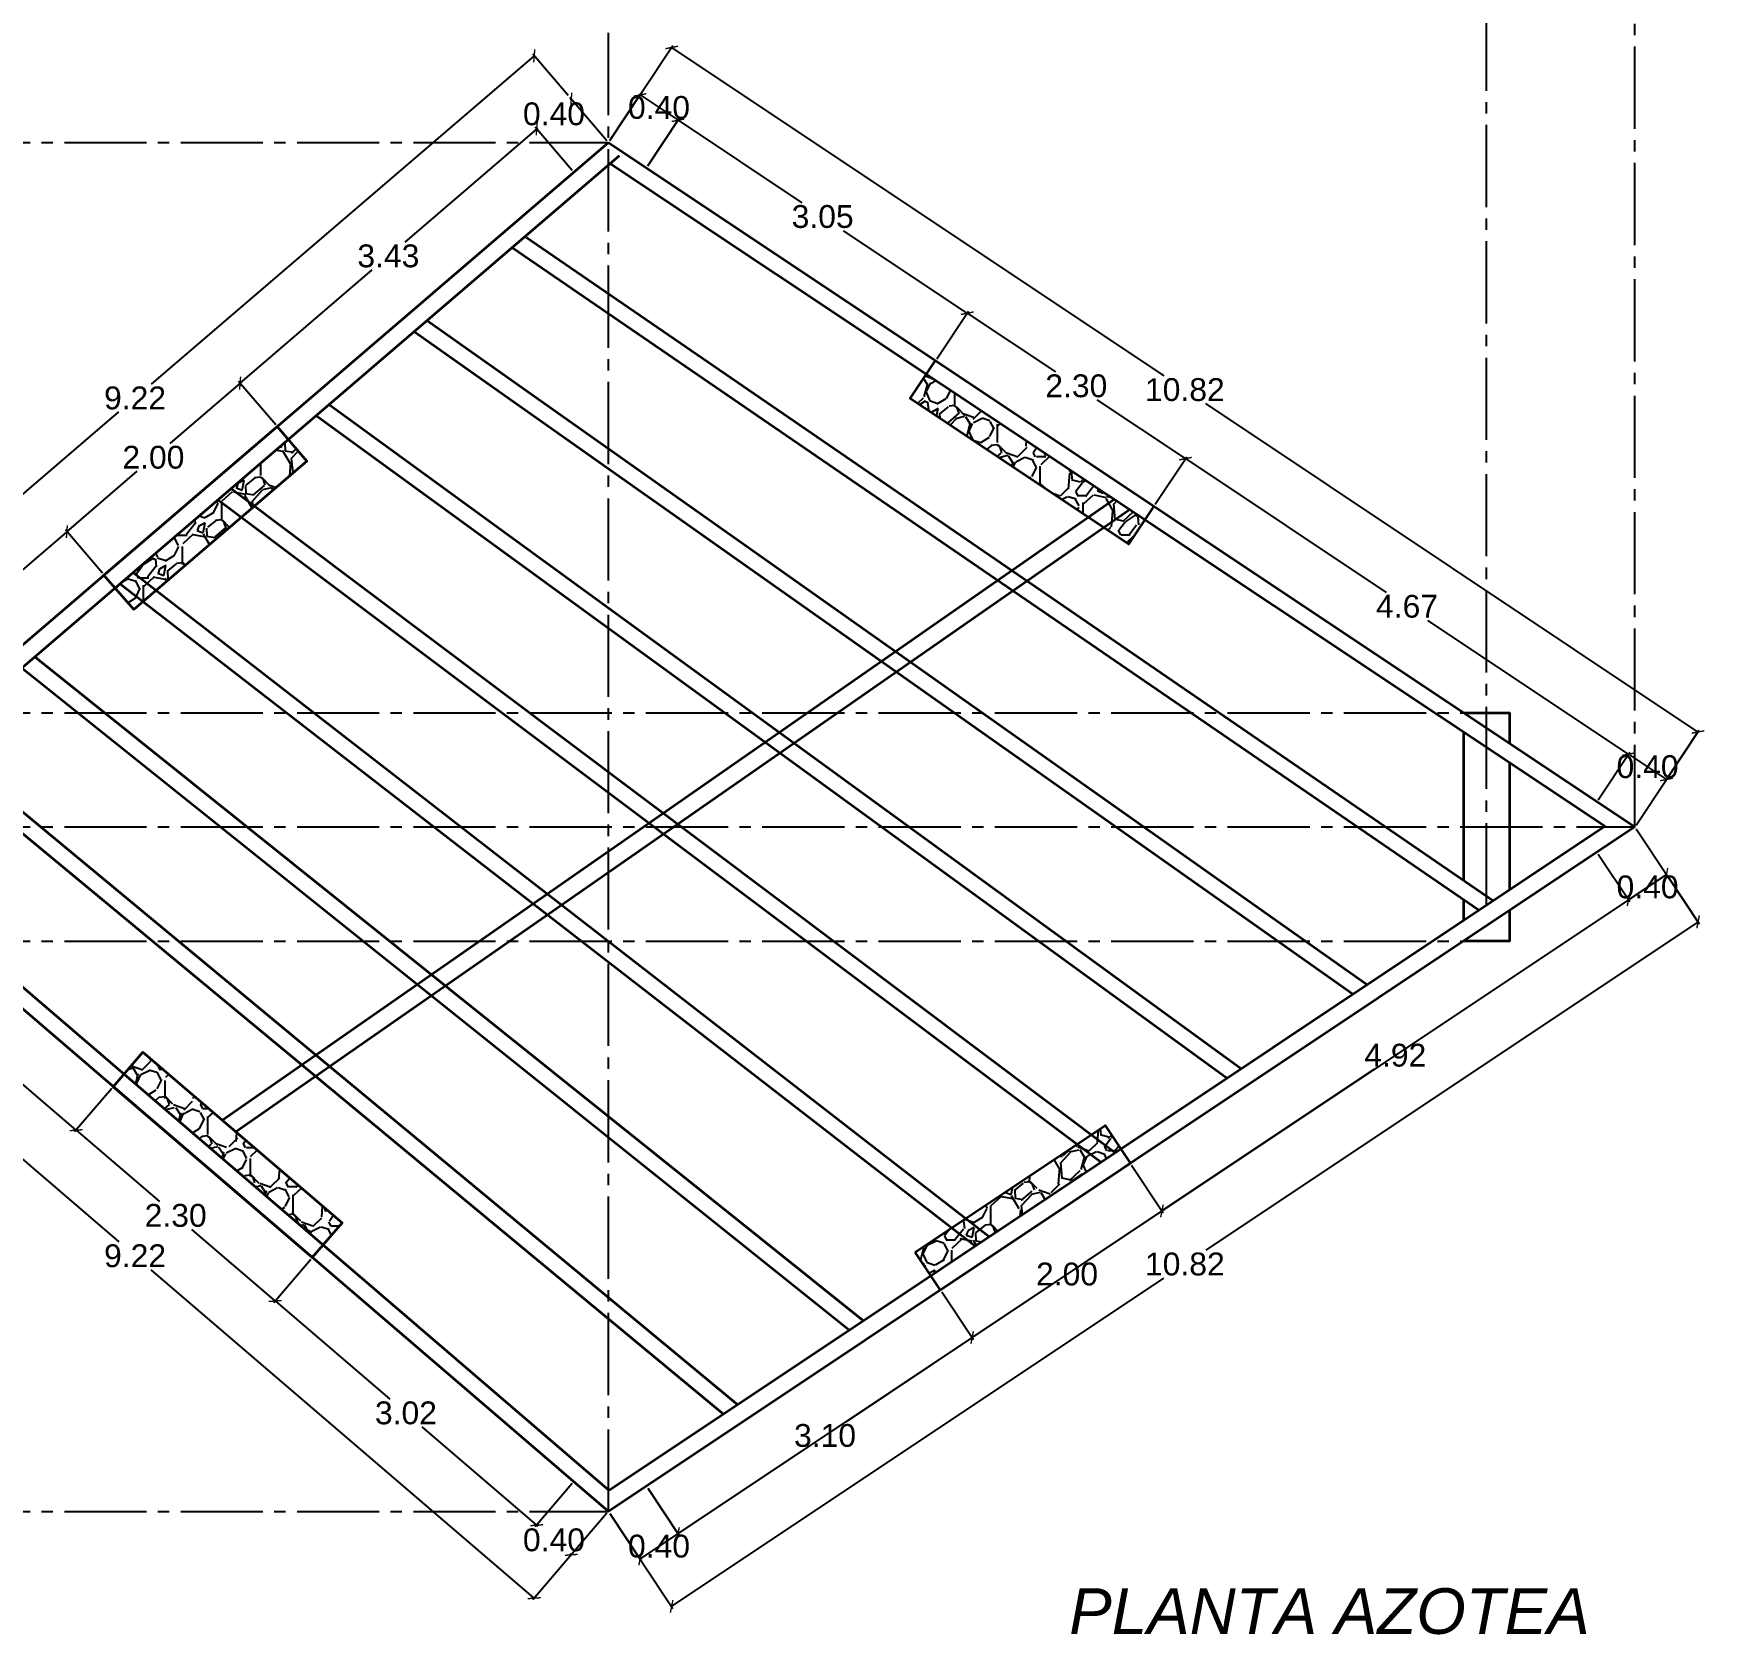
# Model space of a CAD drawing. Header units: millimetres. Extents: x 525387 to 527545, y 2235066 to 2235448.
# Drawn here: x 525755.96 to 525770.61, y 2235115.22 to 2235129.26 of the extents above; entities that cross this region are included whole.
import ezdxf

# ---------------------------------------------------------------- set-up
doc = ezdxf.new("R2010")
doc.units = ezdxf.units.MM
doc.linetypes.add('ACAD_ISO04W100', pattern=[30, 24, -3, 0, -3])
for name, color, linetype in [('COTAS', 2, 'Continuous'), ('EJES', 1, 'Continuous'), ('pie de plano', 7, 'Continuous')]:
    doc.layers.add(name, color=color, linetype=linetype)
doc.layers.add('muro', color=5, linetype='Continuous', lineweight=35)
doc.styles.add('ARIAL', font='ariali.ttf')
doc.styles.get("Standard").update_dxf_attribs({"font": 'arial.ttf'})
doc.dimstyles.new('ISO-25', dxfattribs={"dimtxt": 0.04, "dimasz": 0.02, "dimexe": 0.02, "dimexo": 0.02, "dimgap": 0.02, "dimtad": 0, "dimtih": 1, "dimtoh": 1, "dimzin": 1, "dimdsep": 46, "dimtxsty": 'Standard', "dimcen": 0.02, "dimazin": 0, "dimtfac": 1, "dimtmove": 0, "dimatfit": 3, "dimfxl": 1, "dimarcsym": 0})
pattern_1 = [(275.5327875, (407.29845, -106.241147), (0.627357439933, -6.0848749077168), [0.068344288, -6.76609672791]), (232.489741, (407.30504, -106.309173), (3.74217211171566, 4.83894904770595), [0.117280944, -11.6108097787]), (180.0304471, (407.233627, -106.402206), (7.55191396506246, -0.027193092701), [0.082696304, -8.18694455882]), (314.793689, (407.193494, -106.63409), (-7.15006420507568, 7.2360379948762), [0.106800904, -10.57328748515]), (340.35365418, (407.268741, -106.70988), (-6.2112252961209, 2.2435454799991), [0.10472674, -10.36796154907]), (44.793689, (407.367372, -106.74509), (-7.2360379948762, -7.15006420507568), [0.106800904, -10.57328748515]), (85.21424047, (407.443163, -106.669844), (-0.71333122817366, -8.30122729232891), [0.141238732, -13.98262306285]), (119.77532837, (407.454946, -106.529097), (-5.84096313304669, 10.17011610938574), [0.133343904, -13.20105132038]), (168.94956562, (407.388728, -106.413358), (-7.61508915936497, 1.46264455522276), [0.1071626, -10.60910913974]), (222.7563583, (407.28355, -106.392817), (4.1484163959916, 3.7781542326201), [0.122342656, -5.99478739]), (269.9174378, (407.193722, -106.475874), (0.00439450178039, -8.26963969519556), [0.158215584, -15.66335450244]), (186.33407483, (407.53688, -106.26661), (-4.6494234474248, -0.5641822458481), [0.054000908, -5.34611316487]), (218.9892344, (407.483207, -106.272567), (5.2092111913373, 4.184398494892), [0.102736396, -10.17092779941]), (272.52, (407.40335, -106.3372), (0.37465666362, -0.343069066526), [0.071841868, -0.64657862169]), (250.71859051, (407.33438, -106.322264), (0.9660320055696, 2.5594214510715), [0.038688264, -3.83012447378]), (339.32140949, (407.321605, -106.35878), (-1.467039057425, 0.654550535856), [0.054713124, -2.680950598]), (78.48375653, (407.37279, -106.3781), (0.279893872407, 1.8101081238946), [0.088863932, -2.87325963058]), (209.08505118, (407.39053, -106.29103), (1.060794796648, 0.406244260766), [0.064257428, -1.54217962337]), (63.909540334, (407.122625, -106.576083), (2.30672067440093, 4.77577383575602), [0.0900176, -8.91176533451]), (117.86617594, (407.162214, -106.495238), (2.7489470335214, -5.27238638634466), [0.075519788, -7.47644313564]), (340.71859051, (407.315604, -106.222415), (-2.5594214510734, 0.9660320055703), [0.07737602, -3.79143671778]), (31.13045967, (407.38864, -106.247965), (-4.55466065591842, -2.71735943692163), [0.0900176, -8.91176533451]), (26.96395478, (407.35491, -106.788786), (-2.4646586598633, -1.1871451850388), [0.08680704, -4.25354686262]), (342.2951406, (407.432283, -106.749425), (-5.8365686334529, 1.90047641053246), [0.072734424, -7.20071867614]), (114.32140949, (407.69369, -106.56174), (-1.1871451851936, 2.4646586597888), [0.07737602, -3.79143671778]), (64.87402464, (407.661823, -106.491228), (-2.96127120995616, -6.24281289332642), [0.085156548, -8.43047519604]), (116.96395478, (407.52559, -106.74532), (1.1871451850216, -2.4646586598716), [0.04340352, -4.29695038262]), (148.829932474, (407.67311, -106.58422), (-1.8416957209974, 0.997619602484), [0.02590292, -2.5643989929]), (213.483756532, (407.65094, -106.57081), (1.403863863194, 0.780900924328), [0.10472674, -1.98981091781]), (233.52900596, (407.563597, -106.628587), (3.0560340014226, 4.0896357028647), [0.0970534, -9.60827297267]), (351.21006753, (407.40651, -106.40898), (-1.092382393783, 0.311481469357), [0.073264776, -1.75835527194]), (40.67722659, (407.478917, -106.420175), (6.58148745787151, 5.68302514879875), [0.127911352, -12.66320181301]), (108.4653959, (407.575924, -106.336803), (1.2503203791624, -3.9001101201699), [0.052301648, -5.17787846362]), (137.52, (407.55936, -106.2872), (-0.71772573014, -0.03158759709), [0.03048, -0.47752]), (167.77643716, (407.545496, -106.62579), (3.9948729113644, -0.90285681148575), [0.070573392, -6.98678815464]), (95.5327875, (407.47652, -106.610846), (-0.6273574399117, 6.08487490771884), [0.136688576, -6.69775243991]), (47.52, (407.46334, -106.4748), (-0.03158759709, 0.71772573014), [0.13208, -0.37592]), (12.8248465, (407.55254, -106.377383), (6.05328730985253, 1.3450831737769), [0.080321912, -7.95186334483]), (301.5746041, (407.63086, -106.359554), (1.155557587977, -1.7469329296997), [0.073965816, -3.62433000775]), (255.16597536, (407.669588, -106.42257), (-2.7717456285411, -10.5491672738024), [0.12042902, -11.92249288459]), (222.94607874, (407.638756, -106.538986), (-4.83455452844896, -4.5274675605078), [0.127405892, -12.61316929125])]

# ---------------------------------------------------------------- blocks, each defined once
blk = doc.blocks.new('_ArchTick')
at = {"color": 0, "linetype": 'ByBlock', "lineweight": 0, "const_width": 0.15}
blk.add_lwpolyline([(-0.5, -0.5), (0.5, 0.5)], dxfattribs=at)
blk = doc.blocks.new('*D336')
at = {"layer": 'COTAS', "color": 0, "linetype": 'Continuous', "lineweight": -2, "transparency": 16777216}
for p, q in [((525760.684, 2235116.546), (525760.359, 2235116.166)), ((525760.372, 2235116.181), (525760.381, 2235116.173)), ((525760.988, 2235116.285), (525760.662, 2235115.906)), ((525760.675, 2235115.921), (525760.666, 2235115.929))]:
    blk.add_line(p, q, dxfattribs=at)
at = {"layer": 'Defpoints', "color": 0, "linetype": 'Continuous', "transparency": 16777216}
for p in [(525760.697, 2235116.561), (525761.001, 2235116.301), (525760.372, 2235116.181)]:
    blk.add_point(p, dxfattribs=at)
at = {"layer": 'COTAS', "color": 0, "linetype": 'Continuous', "lineweight": -2, "transparency": 16777216, "xscale": 0.08, "yscale": 0.08, "zscale": 0.08}
for p, rotation in [((525760.372, 2235116.181), 139.3987053369087), ((525760.675, 2235115.921), 319.3987053369087)]:
    blk.add_blockref('_ArchTick', p, dxfattribs=dict(at, rotation=rotation))
at = {"layer": 'COTAS', "color": 0, "linetype": 'Continuous', "lineweight": -3, "transparency": 16777216, "insert": (525760.523, 2235116.051), "char_height": 0.2, "attachment_point": 5}
blk.add_mtext('0.40', dxfattribs=at)
blk = doc.blocks.new('*D337')
at = {"layer": 'COTAS', "color": 0, "linetype": 'Continuous', "lineweight": -2, "transparency": 16777216}
for p, q in [((525758.391, 2235118.511), (525758.066, 2235118.131)), ((525758.079, 2235118.146), (525759.083, 2235117.286)), ((525760.372, 2235116.181), (525759.368, 2235117.042)), ((525760.684, 2235116.546), (525760.359, 2235116.166))]:
    blk.add_line(p, q, dxfattribs=at)
at = {"layer": 'Defpoints', "color": 0, "linetype": 'Continuous', "transparency": 16777216}
for p in [(525758.404, 2235118.526), (525758.079, 2235118.146), (525760.697, 2235116.561)]:
    blk.add_point(p, dxfattribs=at)
at = {"layer": 'COTAS', "color": 0, "linetype": 'Continuous', "lineweight": -2, "transparency": 16777216, "xscale": 0.08, "yscale": 0.08, "zscale": 0.08}
for p, rotation in [((525758.079, 2235118.146), 139.3987053525996), ((525760.372, 2235116.181), 319.3987053525996)]:
    blk.add_blockref('_ArchTick', p, dxfattribs=dict(at, rotation=rotation))
at = {"layer": 'COTAS', "color": 0, "linetype": 'Continuous', "lineweight": -3, "transparency": 16777216, "insert": (525759.225, 2235117.164), "char_height": 0.2, "attachment_point": 5}
blk.add_mtext('3.02', dxfattribs=at)
blk = doc.blocks.new('*D338')
at = {"layer": 'COTAS', "color": 0, "linetype": 'Continuous', "lineweight": -2, "transparency": 16777216}
for p, q in [((525756.645, 2235120.008), (525756.32, 2235119.628)), ((525756.333, 2235119.643), (525757.063, 2235119.017)), ((525758.079, 2235118.146), (525757.348, 2235118.773)), ((525758.391, 2235118.511), (525758.066, 2235118.131))]:
    blk.add_line(p, q, dxfattribs=at)
at = {"layer": 'Defpoints', "color": 0, "linetype": 'Continuous', "transparency": 16777216}
for p in [(525756.658, 2235120.023), (525756.333, 2235119.643), (525758.404, 2235118.526)]:
    blk.add_point(p, dxfattribs=at)
at = {"layer": 'COTAS', "color": 0, "linetype": 'Continuous', "lineweight": -2, "transparency": 16777216, "xscale": 0.08, "yscale": 0.08, "zscale": 0.08}
for p, rotation in [((525756.333, 2235119.643), 139.3987053443007), ((525758.079, 2235118.146), 319.3987053443007)]:
    blk.add_blockref('_ArchTick', p, dxfattribs=dict(at, rotation=rotation))
at = {"layer": 'COTAS', "color": 0, "linetype": 'Continuous', "lineweight": -3, "transparency": 16777216, "insert": (525757.206, 2235118.895), "char_height": 0.2, "attachment_point": 5}
blk.add_mtext('2.30', dxfattribs=at)
blk = doc.blocks.new('*D339')
at = {"layer": 'COTAS', "color": 0, "linetype": 'Continuous', "lineweight": -2, "transparency": 16777216}
for p, q in [((525754.295, 2235122.022), (525753.97, 2235121.642)), ((525753.983, 2235121.658), (525755.015, 2235120.773)), ((525756.333, 2235119.643), (525755.3, 2235120.528)), ((525756.645, 2235120.008), (525756.32, 2235119.628))]:
    blk.add_line(p, q, dxfattribs=at)
at = {"layer": 'Defpoints', "color": 0, "linetype": 'Continuous', "transparency": 16777216}
for p in [(525754.308, 2235122.037), (525753.983, 2235121.658), (525756.658, 2235120.023)]:
    blk.add_point(p, dxfattribs=at)
at = {"layer": 'COTAS', "color": 0, "linetype": 'Continuous', "lineweight": -2, "transparency": 16777216, "xscale": 0.08, "yscale": 0.08, "zscale": 0.08}
for p, rotation in [((525753.983, 2235121.658), 139.3987053503208), ((525756.333, 2235119.643), 319.3987053503208)]:
    blk.add_blockref('_ArchTick', p, dxfattribs=dict(at, rotation=rotation))
at = {"layer": 'COTAS', "color": 0, "linetype": 'Continuous', "lineweight": -3, "transparency": 16777216, "insert": (525755.158, 2235120.65), "char_height": 0.2, "attachment_point": 5}
blk.add_mtext('3.10', dxfattribs=at)
blk = doc.blocks.new('*D326')
at = {"layer": 'COTAS', "color": 0, "linetype": 'Continuous', "lineweight": -2, "transparency": 16777216}
for p, q in [((525753.662, 2235121.906), (525753.337, 2235121.526)), ((525753.35, 2235121.541), (525756.707, 2235118.664)), ((525760.35, 2235115.541), (525756.992, 2235118.419)), ((525760.662, 2235115.906), (525760.337, 2235115.526))]:
    blk.add_line(p, q, dxfattribs=at)
at = {"layer": 'Defpoints', "color": 0, "linetype": 'Continuous', "transparency": 16777216}
for p in [(525753.675, 2235121.921), (525760.675, 2235115.921), (525760.35, 2235115.541)]:
    blk.add_point(p, dxfattribs=at)
at = {"layer": 'COTAS', "color": 0, "linetype": 'Continuous', "lineweight": -2, "transparency": 16777216, "xscale": 0.08, "yscale": 0.08, "zscale": 0.08}
for p, rotation in [((525753.35, 2235121.541), 139.3987053549955), ((525760.35, 2235115.541), 319.3987053549955)]:
    blk.add_blockref('_ArchTick', p, dxfattribs=dict(at, rotation=rotation))
at = {"layer": 'COTAS', "color": 0, "linetype": 'Continuous', "lineweight": -3, "transparency": 16777216, "insert": (525756.85, 2235118.541), "char_height": 0.2, "attachment_point": 5}
blk.add_mtext('9.22', dxfattribs=at)
blk = doc.blocks.new('*D341')
at = {"layer": 'COTAS', "color": 0, "linetype": 'Continuous', "lineweight": -2, "transparency": 16777216}
for p, q in [((525763.924, 2235118.225), (525764.201, 2235117.809)), ((525764.19, 2235117.826), (525763.084, 2235117.088)), ((525761.611, 2235116.107), (525762.717, 2235116.844)), ((525761.345, 2235116.506), (525761.622, 2235116.09))]:
    blk.add_line(p, q, dxfattribs=at)
at = {"layer": 'Defpoints', "color": 0, "linetype": 'Continuous', "transparency": 16777216}
for p in [(525763.913, 2235118.242), (525764.19, 2235117.826), (525761.333, 2235116.523)]:
    blk.add_point(p, dxfattribs=at)
at = {"layer": 'COTAS', "color": 0, "linetype": 'Continuous', "lineweight": -2, "transparency": 16777216, "xscale": 0.08, "yscale": 0.08, "zscale": 0.08}
for p, rotation in [((525764.19, 2235117.826), 33.69006752597979), ((525761.611, 2235116.107), 213.6900675259798)]:
    blk.add_blockref('_ArchTick', p, dxfattribs=dict(at, rotation=rotation))
at = {"layer": 'COTAS', "color": 0, "linetype": 'Continuous', "lineweight": -3, "transparency": 16777216, "insert": (525762.9, 2235116.966), "char_height": 0.2, "attachment_point": 5}
blk.add_mtext('3.10', dxfattribs=at)
blk = doc.blocks.new('*D342')
at = {"layer": 'COTAS', "color": 0, "linetype": 'Continuous', "lineweight": -2, "transparency": 16777216}
for p, q in [((525765.588, 2235119.335), (525765.865, 2235118.919)), ((525765.854, 2235118.935), (525765.205, 2235118.503)), ((525763.924, 2235118.225), (525764.201, 2235117.809)), ((525764.19, 2235117.826), (525764.839, 2235118.259))]:
    blk.add_line(p, q, dxfattribs=at)
at = {"layer": 'Defpoints', "color": 0, "linetype": 'Continuous', "transparency": 16777216}
for p in [(525765.577, 2235119.352), (525765.854, 2235118.935), (525763.913, 2235118.242)]:
    blk.add_point(p, dxfattribs=at)
at = {"layer": 'COTAS', "color": 0, "linetype": 'Continuous', "lineweight": -2, "transparency": 16777216, "xscale": 0.08, "yscale": 0.08, "zscale": 0.08}
for p, rotation in [((525765.854, 2235118.935), 33.69006752782974), ((525764.19, 2235117.826), 213.6900675278297)]:
    blk.add_blockref('_ArchTick', p, dxfattribs=dict(at, rotation=rotation))
at = {"layer": 'COTAS', "color": 0, "linetype": 'Continuous', "lineweight": -3, "transparency": 16777216, "insert": (525765.022, 2235118.381), "char_height": 0.2, "attachment_point": 5}
blk.add_mtext('2.00', dxfattribs=at)
blk = doc.blocks.new('*D343')
at = {"layer": 'COTAS', "color": 0, "linetype": 'Continuous', "lineweight": -2, "transparency": 16777216}
for p, q in [((525769.679, 2235122.062), (525769.956, 2235121.646)), ((525769.945, 2235121.663), (525768.083, 2235120.421)), ((525765.854, 2235118.936), (525767.716, 2235120.177)), ((525765.588, 2235119.335), (525765.865, 2235118.919))]:
    blk.add_line(p, q, dxfattribs=at)
at = {"layer": 'Defpoints', "color": 0, "linetype": 'Continuous', "transparency": 16777216}
for p in [(525769.668, 2235122.079), (525769.945, 2235121.663), (525765.577, 2235119.352)]:
    blk.add_point(p, dxfattribs=at)
at = {"layer": 'COTAS', "color": 0, "linetype": 'Continuous', "lineweight": -2, "transparency": 16777216, "xscale": 0.08, "yscale": 0.08, "zscale": 0.08}
for p, rotation in [((525769.945, 2235121.663), 33.69006752823736), ((525765.854, 2235118.936), 213.6900675282373)]:
    blk.add_blockref('_ArchTick', p, dxfattribs=dict(at, rotation=rotation))
at = {"layer": 'COTAS', "color": 0, "linetype": 'Continuous', "lineweight": -3, "transparency": 16777216, "insert": (525767.9, 2235120.299), "char_height": 0.2, "attachment_point": 5}
blk.add_mtext('4.92', dxfattribs=at)
blk = doc.blocks.new('*D331')
at = {"layer": 'COTAS', "color": 0, "linetype": 'Continuous', "lineweight": -2, "transparency": 16777216}
for p, q in [((525770.289, 2235121.868), (525770.566, 2235121.452)), ((525770.555, 2235121.469), (525766.239, 2235118.591)), ((525761.555, 2235115.469), (525765.872, 2235118.346)), ((525761.289, 2235115.868), (525761.566, 2235115.452))]:
    blk.add_line(p, q, dxfattribs=at)
at = {"layer": 'Defpoints', "color": 0, "linetype": 'Continuous', "transparency": 16777216}
for p in [(525770.278, 2235121.885), (525770.555, 2235121.469), (525761.278, 2235115.885)]:
    blk.add_point(p, dxfattribs=at)
at = {"layer": 'COTAS', "color": 0, "linetype": 'Continuous', "lineweight": -2, "transparency": 16777216, "xscale": 0.08, "yscale": 0.08, "zscale": 0.08}
for p, rotation in [((525770.555, 2235121.469), 33.69006752324334), ((525761.555, 2235115.469), 213.6900675232434)]:
    blk.add_blockref('_ArchTick', p, dxfattribs=dict(at, rotation=rotation))
at = {"layer": 'COTAS', "color": 0, "linetype": 'Continuous', "lineweight": -3, "transparency": 16777216, "insert": (525766.055, 2235118.469), "char_height": 0.2, "attachment_point": 5}
blk.add_mtext('10.82', dxfattribs=at)
blk = doc.blocks.new('*D344')
at = {"layer": 'COTAS', "color": 0, "linetype": 'Continuous', "lineweight": -2, "transparency": 16777216}
for p, q in [((525770.012, 2235122.284), (525770.289, 2235121.868)), ((525769.679, 2235122.062), (525769.956, 2235121.646)), ((525769.945, 2235121.663), (525770.278, 2235121.885))]:
    blk.add_line(p, q, dxfattribs=at)
at = {"layer": 'Defpoints', "color": 0, "linetype": 'Continuous', "transparency": 16777216}
for p in [(525770.001, 2235122.301), (525769.668, 2235122.079), (525770.278, 2235121.885)]:
    blk.add_point(p, dxfattribs=at)
at = {"layer": 'COTAS', "color": 0, "linetype": 'Continuous', "lineweight": -2, "transparency": 16777216, "xscale": 0.08, "yscale": 0.08, "zscale": 0.08}
for p, rotation in [((525770.278, 2235121.885), 33.69006749823047), ((525769.945, 2235121.663), 213.6900674982304)]:
    blk.add_blockref('_ArchTick', p, dxfattribs=dict(at, rotation=rotation))
at = {"layer": 'COTAS', "color": 0, "linetype": 'Continuous', "lineweight": -3, "transparency": 16777216, "insert": (525770.112, 2235121.774), "char_height": 0.2, "attachment_point": 5}
blk.add_mtext('0.40', dxfattribs=at)
blk = doc.blocks.new('*D345')
at = {"layer": 'COTAS', "color": 0, "linetype": 'Continuous', "lineweight": -2, "transparency": 16777216}
for p, q in [((525761.345, 2235116.506), (525761.622, 2235116.09)), ((525761.012, 2235116.284), (525761.289, 2235115.868)), ((525761.611, 2235116.107), (525761.278, 2235115.885))]:
    blk.add_line(p, q, dxfattribs=at)
at = {"layer": 'Defpoints', "color": 0, "linetype": 'Continuous', "transparency": 16777216}
for p in [(525761.333, 2235116.523), (525761.001, 2235116.301), (525761.278, 2235115.885)]:
    blk.add_point(p, dxfattribs=at)
at = {"layer": 'COTAS', "color": 0, "linetype": 'Continuous', "lineweight": -2, "transparency": 16777216, "xscale": 0.08, "yscale": 0.08, "zscale": 0.08}
for p, rotation in [((525761.611, 2235116.107), 33.69006751672998), ((525761.278, 2235115.885), 213.69006751673)]:
    blk.add_blockref('_ArchTick', p, dxfattribs=dict(at, rotation=rotation))
at = {"layer": 'COTAS', "color": 0, "linetype": 'Continuous', "lineweight": -3, "transparency": 16777216, "insert": (525761.444, 2235115.996), "char_height": 0.2, "attachment_point": 5}
blk.add_mtext('0.40', dxfattribs=at)
blk = doc.blocks.new('*D332')
at = {"layer": 'COTAS', "color": 0, "linetype": 'Continuous', "lineweight": -2, "transparency": 16777216}
for p, q in [((525769.679, 2235122.539), (525769.956, 2235122.955)), ((525769.945, 2235122.939), (525770.278, 2235122.717)), ((525770.012, 2235122.317), (525770.289, 2235122.733))]:
    blk.add_line(p, q, dxfattribs=at)
at = {"layer": 'Defpoints', "color": 0, "linetype": 'Continuous', "transparency": 16777216}
for p in [(525770.278, 2235122.717), (525769.668, 2235122.523), (525770.001, 2235122.301)]:
    blk.add_point(p, dxfattribs=at)
at = {"layer": 'COTAS', "color": 0, "linetype": 'Continuous', "lineweight": -2, "transparency": 16777216, "xscale": 0.08, "yscale": 0.08, "zscale": 0.08}
for p, rotation in [((525769.945, 2235122.939), 146.3099324925198), ((525770.278, 2235122.717), 326.3099324925197)]:
    blk.add_blockref('_ArchTick', p, dxfattribs=dict(at, rotation=rotation))
at = {"layer": 'COTAS', "color": 0, "linetype": 'Continuous', "lineweight": -3, "transparency": 16777216, "insert": (525770.112, 2235122.828), "char_height": 0.2, "attachment_point": 5}
blk.add_mtext('0.40', dxfattribs=at)
blk = doc.blocks.new('*D346')
at = {"layer": 'COTAS', "color": 0, "linetype": 'Continuous', "lineweight": -2, "transparency": 16777216}
for p, q in [((525765.794, 2235125.129), (525766.071, 2235125.545)), ((525766.06, 2235125.529), (525767.82, 2235124.356)), ((525769.945, 2235122.939), (525768.186, 2235124.111)), ((525769.679, 2235122.539), (525769.956, 2235122.955))]:
    blk.add_line(p, q, dxfattribs=at)
at = {"layer": 'Defpoints', "color": 0, "linetype": 'Continuous', "transparency": 16777216}
for p in [(525766.06, 2235125.529), (525765.783, 2235125.113), (525769.668, 2235122.523)]:
    blk.add_point(p, dxfattribs=at)
at = {"layer": 'COTAS', "color": 0, "linetype": 'Continuous', "lineweight": -2, "transparency": 16777216, "xscale": 0.08, "yscale": 0.08, "zscale": 0.08}
for p, rotation in [((525766.06, 2235125.529), 146.3099324779824), ((525769.945, 2235122.939), 326.3099324779824)]:
    blk.add_blockref('_ArchTick', p, dxfattribs=dict(at, rotation=rotation))
at = {"layer": 'COTAS', "color": 0, "linetype": 'Continuous', "lineweight": -3, "transparency": 16777216, "insert": (525768.003, 2235124.234), "char_height": 0.2, "attachment_point": 5}
blk.add_mtext('4.67', dxfattribs=at)
blk = doc.blocks.new('*D347')
at = {"layer": 'COTAS', "color": 0, "linetype": 'Continuous', "lineweight": -2, "transparency": 16777216}
for p, q in [((525763.88, 2235126.405), (525764.158, 2235126.821)), ((525764.147, 2235126.804), (525764.92, 2235126.289)), ((525766.06, 2235125.529), (525765.287, 2235126.044)), ((525765.794, 2235125.129), (525766.071, 2235125.545))]:
    blk.add_line(p, q, dxfattribs=at)
at = {"layer": 'Defpoints', "color": 0, "linetype": 'Continuous', "transparency": 16777216}
for p in [(525764.147, 2235126.804), (525763.869, 2235126.388), (525765.783, 2235125.113)]:
    blk.add_point(p, dxfattribs=at)
at = {"layer": 'COTAS', "color": 0, "linetype": 'Continuous', "lineweight": -2, "transparency": 16777216, "xscale": 0.08, "yscale": 0.08, "zscale": 0.08}
for p, rotation in [((525764.147, 2235126.804), 146.3099324901068), ((525766.06, 2235125.529), 326.3099324901067)]:
    blk.add_blockref('_ArchTick', p, dxfattribs=dict(at, rotation=rotation))
at = {"layer": 'COTAS', "color": 0, "linetype": 'Continuous', "lineweight": -3, "transparency": 16777216, "insert": (525765.103, 2235126.166), "char_height": 0.2, "attachment_point": 5}
blk.add_mtext('2.30', dxfattribs=at)
blk = doc.blocks.new('*D348')
at = {"layer": 'COTAS', "color": 0, "linetype": 'Continuous', "lineweight": -2, "transparency": 16777216}
for p, q in [((525761.345, 2235128.095), (525761.622, 2235128.511)), ((525761.611, 2235128.495), (525762.695, 2235127.772)), ((525764.147, 2235126.804), (525763.062, 2235127.527)), ((525763.88, 2235126.405), (525764.158, 2235126.821))]:
    blk.add_line(p, q, dxfattribs=at)
at = {"layer": 'Defpoints', "color": 0, "linetype": 'Continuous', "transparency": 16777216}
for p in [(525761.611, 2235128.495), (525761.333, 2235128.079), (525763.869, 2235126.388)]:
    blk.add_point(p, dxfattribs=at)
at = {"layer": 'COTAS', "color": 0, "linetype": 'Continuous', "lineweight": -2, "transparency": 16777216, "xscale": 0.08, "yscale": 0.08, "zscale": 0.08}
for p, rotation in [((525761.611, 2235128.495), 146.3099324728061), ((525764.147, 2235126.804), 326.3099324728062)]:
    blk.add_blockref('_ArchTick', p, dxfattribs=dict(at, rotation=rotation))
at = {"layer": 'COTAS', "color": 0, "linetype": 'Continuous', "lineweight": -3, "transparency": 16777216, "insert": (525762.879, 2235127.65), "char_height": 0.2, "attachment_point": 5}
blk.add_mtext('3.05', dxfattribs=at)
blk = doc.blocks.new('*D330')
at = {"layer": 'COTAS', "color": 0, "linetype": 'Continuous', "lineweight": -2, "transparency": 16777216}
for p, q in [((525761.012, 2235128.317), (525761.289, 2235128.733)), ((525761.278, 2235128.717), (525761.611, 2235128.495)), ((525761.345, 2235128.095), (525761.622, 2235128.511))]:
    blk.add_line(p, q, dxfattribs=at)
at = {"layer": 'Defpoints', "color": 0, "linetype": 'Continuous', "transparency": 16777216}
for p in [(525761.611, 2235128.495), (525761.001, 2235128.301), (525761.333, 2235128.079)]:
    blk.add_point(p, dxfattribs=at)
at = {"layer": 'COTAS', "color": 0, "linetype": 'Continuous', "lineweight": -2, "transparency": 16777216, "xscale": 0.08, "yscale": 0.08, "zscale": 0.08}
for p, rotation in [((525761.278, 2235128.717), 146.30993248327), ((525761.611, 2235128.495), 326.30993248327)]:
    blk.add_blockref('_ArchTick', p, dxfattribs=dict(at, rotation=rotation))
at = {"layer": 'COTAS', "color": 0, "linetype": 'Continuous', "lineweight": -3, "transparency": 16777216, "insert": (525761.444, 2235128.606), "char_height": 0.2, "attachment_point": 5}
blk.add_mtext('0.40', dxfattribs=at)
blk = doc.blocks.new('*D333')
at = {"layer": 'COTAS', "color": 0, "linetype": 'Continuous', "lineweight": -2, "transparency": 16777216}
for p, q in [((525761.289, 2235128.733), (525761.566, 2235129.149)), ((525761.555, 2235129.133), (525765.872, 2235126.255)), ((525770.555, 2235123.133), (525766.239, 2235126.011)), ((525770.289, 2235122.733), (525770.566, 2235123.149))]:
    blk.add_line(p, q, dxfattribs=at)
at = {"layer": 'Defpoints', "color": 0, "linetype": 'Continuous', "transparency": 16777216}
for p in [(525761.278, 2235128.717), (525770.555, 2235123.133), (525770.278, 2235122.717)]:
    blk.add_point(p, dxfattribs=at)
at = {"layer": 'COTAS', "color": 0, "linetype": 'Continuous', "lineweight": -2, "transparency": 16777216, "xscale": 0.08, "yscale": 0.08, "zscale": 0.08}
for p, rotation in [((525761.555, 2235129.133), 146.3099325102782), ((525770.555, 2235123.133), 326.3099325102782)]:
    blk.add_blockref('_ArchTick', p, dxfattribs=dict(at, rotation=rotation))
at = {"layer": 'COTAS', "color": 0, "linetype": 'Continuous', "lineweight": -3, "transparency": 16777216, "insert": (525766.055, 2235126.133), "char_height": 0.2, "attachment_point": 5}
blk.add_mtext('10.82', dxfattribs=at)
blk = doc.blocks.new('*D349')
at = {"layer": 'COTAS', "color": 0, "linetype": 'Continuous', "lineweight": -2, "transparency": 16777216}
for p, q in [((525756.252, 2235124.889), (525755.258, 2235124.037)), ((525756.564, 2235124.524), (525756.239, 2235124.904)), ((525753.979, 2235122.941), (525754.973, 2235123.793)), ((525754.291, 2235122.576), (525753.966, 2235122.956))]:
    blk.add_line(p, q, dxfattribs=at)
at = {"layer": 'Defpoints', "color": 0, "linetype": 'Continuous', "transparency": 16777216}
for p in [(525756.252, 2235124.889), (525756.577, 2235124.509), (525754.304, 2235122.561)]:
    blk.add_point(p, dxfattribs=at)
at = {"layer": 'COTAS', "color": 0, "linetype": 'Continuous', "lineweight": -2, "transparency": 16777216, "xscale": 0.08, "yscale": 0.08, "zscale": 0.08}
for p, rotation in [((525756.252, 2235124.889), 40.60129464307118), ((525753.979, 2235122.941), 220.6012946430712)]:
    blk.add_blockref('_ArchTick', p, dxfattribs=dict(at, rotation=rotation))
at = {"layer": 'COTAS', "color": 0, "linetype": 'Continuous', "lineweight": -3, "transparency": 16777216, "insert": (525755.115, 2235123.915), "char_height": 0.2, "attachment_point": 5}
blk.add_mtext('2.99', dxfattribs=at)
blk = doc.blocks.new('*D350')
at = {"layer": 'COTAS', "color": 0, "linetype": 'Continuous', "lineweight": -2, "transparency": 16777216}
for p, q in [((525757.771, 2235126.191), (525757.154, 2235125.662)), ((525758.083, 2235125.826), (525757.757, 2235126.206)), ((525756.252, 2235124.889), (525756.869, 2235125.418)), ((525756.564, 2235124.524), (525756.239, 2235124.904))]:
    blk.add_line(p, q, dxfattribs=at)
at = {"layer": 'Defpoints', "color": 0, "linetype": 'Continuous', "transparency": 16777216}
for p in [(525757.771, 2235126.191), (525758.096, 2235125.811), (525756.577, 2235124.509)]:
    blk.add_point(p, dxfattribs=at)
at = {"layer": 'COTAS', "color": 0, "linetype": 'Continuous', "lineweight": -2, "transparency": 16777216, "xscale": 0.08, "yscale": 0.08, "zscale": 0.08}
for p, rotation in [((525757.771, 2235126.191), 40.60129465151573), ((525756.252, 2235124.889), 220.6012946515158)]:
    blk.add_blockref('_ArchTick', p, dxfattribs=dict(at, rotation=rotation))
at = {"layer": 'COTAS', "color": 0, "linetype": 'Continuous', "lineweight": -3, "transparency": 16777216, "insert": (525757.011, 2235125.54), "char_height": 0.2, "attachment_point": 5}
blk.add_mtext('2.00', dxfattribs=at)
blk = doc.blocks.new('*D351')
at = {"layer": 'COTAS', "color": 0, "linetype": 'Continuous', "lineweight": -2, "transparency": 16777216}
for p, q in [((525760.372, 2235128.42), (525759.214, 2235127.427)), ((525760.684, 2235128.056), (525760.359, 2235128.435)), ((525757.771, 2235126.191), (525758.928, 2235127.183)), ((525758.083, 2235125.826), (525757.757, 2235126.206))]:
    blk.add_line(p, q, dxfattribs=at)
at = {"layer": 'Defpoints', "color": 0, "linetype": 'Continuous', "transparency": 16777216}
for p in [(525760.372, 2235128.42), (525760.697, 2235128.04), (525758.096, 2235125.811)]:
    blk.add_point(p, dxfattribs=at)
at = {"layer": 'COTAS', "color": 0, "linetype": 'Continuous', "lineweight": -2, "transparency": 16777216, "xscale": 0.08, "yscale": 0.08, "zscale": 0.08}
for p, rotation in [((525760.372, 2235128.42), 40.60129465345191), ((525757.771, 2235126.191), 220.6012946534519)]:
    blk.add_blockref('_ArchTick', p, dxfattribs=dict(at, rotation=rotation))
at = {"layer": 'COTAS', "color": 0, "linetype": 'Continuous', "lineweight": -3, "transparency": 16777216, "insert": (525759.071, 2235127.305), "char_height": 0.2, "attachment_point": 5}
blk.add_mtext('3.43', dxfattribs=at)
blk = doc.blocks.new('*D352')
at = {"layer": 'COTAS', "color": 0, "linetype": 'Continuous', "lineweight": -2, "transparency": 16777216}
for p, q in [((525760.988, 2235128.316), (525760.662, 2235128.695)), ((525760.675, 2235128.68), (525760.666, 2235128.672)), ((525760.684, 2235128.056), (525760.359, 2235128.435)), ((525760.372, 2235128.42), (525760.381, 2235128.428))]:
    blk.add_line(p, q, dxfattribs=at)
at = {"layer": 'Defpoints', "color": 0, "linetype": 'Continuous', "transparency": 16777216}
for p in [(525760.675, 2235128.68), (525761.001, 2235128.301), (525760.697, 2235128.04)]:
    blk.add_point(p, dxfattribs=at)
at = {"layer": 'COTAS', "color": 0, "linetype": 'Continuous', "lineweight": -2, "transparency": 16777216, "xscale": 0.08, "yscale": 0.08, "zscale": 0.08}
for p, rotation in [((525760.675, 2235128.68), 40.60129462330023), ((525760.372, 2235128.42), 220.6012946233002)]:
    blk.add_blockref('_ArchTick', p, dxfattribs=dict(at, rotation=rotation))
at = {"layer": 'COTAS', "color": 0, "linetype": 'Continuous', "lineweight": -3, "transparency": 16777216, "insert": (525760.523, 2235128.55), "char_height": 0.2, "attachment_point": 5}
blk.add_mtext('0.40', dxfattribs=at)
blk = doc.blocks.new('*D335')
at = {"layer": 'COTAS', "color": 0, "linetype": 'Continuous', "lineweight": -2, "transparency": 16777216}
for p, q in [((525760.35, 2235129.06), (525756.992, 2235126.182)), ((525760.649, 2235128.711), (525760.337, 2235129.075)), ((525753.35, 2235123.06), (525756.707, 2235125.938)), ((525753.649, 2235122.711), (525753.337, 2235123.075))]:
    blk.add_line(p, q, dxfattribs=at)
at = {"layer": 'Defpoints', "color": 0, "linetype": 'Continuous', "transparency": 16777216}
for p in [(525760.35, 2235129.06), (525760.662, 2235128.695), (525753.662, 2235122.695)]:
    blk.add_point(p, dxfattribs=at)
at = {"layer": 'COTAS', "color": 0, "linetype": 'Continuous', "lineweight": -2, "transparency": 16777216, "xscale": 0.08, "yscale": 0.08, "zscale": 0.08}
for p, rotation in [((525760.35, 2235129.06), 40.60129464735863), ((525753.35, 2235123.06), 220.6012946473586)]:
    blk.add_blockref('_ArchTick', p, dxfattribs=dict(at, rotation=rotation))
at = {"layer": 'COTAS', "color": 0, "linetype": 'Continuous', "lineweight": -3, "transparency": 16777216, "insert": (525756.85, 2235126.06), "char_height": 0.2, "attachment_point": 5}
blk.add_mtext('9.22', dxfattribs=at)

msp = doc.modelspace()

# ---------------------------------------------------------------- hatches: boundary and pattern name
at = {"layer": 'muro', "linetype": 'Continuous', "lineweight": -3}
h = msp.add_hatch(dxfattribs=at)
h.set_pattern_fill('GRAVEL', color=41, scale=0.02, angle=47.52)
h.set_pattern_definition(pattern_1)
h.paths.add_polyline_path([(525763.79, 2235126.27), (525763.647, 2235126.055), (525765.561, 2235124.78), (525765.705, 2235124.995)])
h = msp.add_hatch(dxfattribs=at)
h.set_pattern_fill('GRAVEL', color=41, scale=0.02, angle=47.52)
h.set_pattern_definition(pattern_1)
h.paths.add_polyline_path([(525756.675, 2235124.395), (525756.838, 2235124.206), (525758.356, 2235125.507), (525758.194, 2235125.697)])
h = msp.add_hatch(dxfattribs=at)
h.set_pattern_fill('GRAVEL', color=41, scale=0.02, angle=47.52)
h.set_pattern_definition(pattern_1)
h.paths.add_polyline_path([(525758.499, 2235118.637), (525758.665, 2235118.83), (525756.918, 2235120.327), (525756.754, 2235120.134)])
h = msp.add_hatch(dxfattribs=at)
h.set_pattern_fill('GRAVEL', color=41, scale=0.02, angle=47.52)
h.set_pattern_definition(pattern_1)
h.paths.add_polyline_path([(525765.494, 2235119.476), (525765.355, 2235119.684), (525763.691, 2235118.575), (525763.83, 2235118.367)])

# ---------------------------------------------------------------- linework, layer by layer
at = {"layer": 'COTAS', "linetype": 'Continuous', "lineweight": -3}
msp.add_line((525770.278, 2235121.885), (525761.278, 2235115.885), dxfattribs=at)
at = {"layer": 'EJES', "linetype": 'ACAD_ISO04W100', "ltscale": 0.03}
for p, q in [((525761.001, 2235116.301), (525761.001, 2235130.75)), ((525768.701, 2235121.614), (525768.701, 2235130.75)), ((525770.001, 2235122.301), (525770.001, 2235130.75)), ((525750.11, 2235128.301), (525761.001, 2235128.301)), ((525750.11, 2235123.301), (525768.901, 2235123.301)), ((525750.11, 2235122.301), (525770.001, 2235122.301)), ((525750.11, 2235121.301), (525768.901, 2235121.301)), ((525750.11, 2235116.301), (525761.001, 2235116.301))]:
    msp.add_line(p, q, dxfattribs=at)
at = {"layer": 'muro', "color": 3}
for p, q in [((525754.001, 2235122.301), (525761.001, 2235128.301)), ((525754.098, 2235122.187), (525761.098, 2235128.187)), ((525761.001, 2235128.301), (525770.001, 2235122.301)), ((525761.016, 2235128.117), (525769.741, 2235122.308)), ((525760.271, 2235127.477), (525768.761, 2235121.654)), ((525760.157, 2235127.38), (525768.636, 2235121.571)), ((525759.411, 2235126.741), (525767.656, 2235120.918)), ((525759.297, 2235126.643), (525767.531, 2235120.835)), ((525758.551, 2235126.004), (525766.551, 2235120.181)), ((525758.438, 2235125.906), (525766.427, 2235120.098)), ((525757.692, 2235125.267), (525765.447, 2235119.445)), ((525757.578, 2235125.169), (525765.322, 2235119.362)), ((525757.613, 2235119.731), (525765.436, 2235125.174)), ((525757.731, 2235119.63), (525765.57, 2235125.084)), ((525756.832, 2235124.53), (525764.342, 2235118.709)), ((525756.718, 2235124.432), (525764.218, 2235118.626)), ((525755.972, 2235123.793), (525763.238, 2235117.973)), ((525755.858, 2235123.695), (525763.113, 2235117.889)), ((525755.112, 2235123.056), (525762.134, 2235117.236)), ((525754.998, 2235122.958), (525762.009, 2235117.153)), ((525769.741, 2235122.308), (525761.007, 2235116.485)), ((525761.001, 2235116.301), (525754.001, 2235122.301)), ((525754.23, 2235122.299), (525761.007, 2235116.485)), ((525770.001, 2235122.301), (525761.001, 2235116.301))]:
    msp.add_line(p, q, dxfattribs=at)
at = {"layer": 'muro'}
for points in [[(525763.869, 2235126.388), (525765.783, 2235125.113), (525765.561, 2235124.78), (525763.647, 2235126.055)], [(525756.577, 2235124.509), (525758.096, 2235125.811), (525758.356, 2235125.507), (525756.838, 2235124.206)], [(525756.658, 2235120.023), (525756.918, 2235120.327), (525758.665, 2235118.83), (525758.404, 2235118.526)], [(525763.691, 2235118.575), (525765.355, 2235119.684), (525765.577, 2235119.352), (525763.913, 2235118.242)]]:
    msp.add_lwpolyline(points, close=True, dxfattribs=at)
at = {"layer": 'muro', "color": 6}
for points in [[(525768.501, 2235123.301), (525768.901, 2235123.301), (525768.901, 2235123.034)], [(525768.501, 2235121.833), (525768.501, 2235123.133)], [(525768.901, 2235122.867), (525768.901, 2235121.748)], [(525768.501, 2235121.481), (525768.501, 2235121.664)], [(525768.901, 2235121.567), (525768.901, 2235121.301), (525768.501, 2235121.301)]]:
    msp.add_lwpolyline(points, dxfattribs=at)

# ---------------------------------------------------------------- texts
at = {"layer": 'pie de plano', "style": 'ARIAL'}
msp.add_text('PLANTA AZOTEA', height=0.4, dxfattribs=at).set_placement((525765.041, 2235115.228))

# ---------------------------------------------------------------- dimensions: what is measured, and where the dimension line sits
at = {"layer": 'COTAS', "linetype": 'Continuous', "lineweight": -3}
for p1, p2, distance, picture, middle in [((525753.662, 2235122.695), (525760.662, 2235128.695), 0.48, '*D335', (525756.85, 2235126.06)), ((525761.278, 2235128.717), (525770.278, 2235122.717), 0.5, '*D333', (525766.055, 2235126.133)), ((525758.096, 2235125.811), (525760.697, 2235128.04), 0.5, '*D351', (525759.071, 2235127.305)), ((525763.869, 2235126.388), (525761.333, 2235128.079), -0.5, '*D348', (525762.879, 2235127.65)), ((525765.783, 2235125.113), (525763.869, 2235126.388), -0.5, '*D347', (525765.103, 2235126.166)), ((525756.577, 2235124.509), (525758.096, 2235125.811), 0.5, '*D350', (525757.011, 2235125.54)), ((525769.668, 2235122.523), (525765.783, 2235125.113), -0.5, '*D346', (525768.003, 2235124.234)), ((525754.304, 2235122.561), (525756.577, 2235124.509), 0.5, '*D349', (525755.115, 2235123.915)), ((525756.658, 2235120.0229), (525754.308, 2235122.0372), 0.5, '*D339', (525755.1576, 2235120.6504)), ((525765.577, 2235119.352), (525769.668, 2235122.079), -0.5, '*D343', (525767.9, 2235120.299)), ((525753.675, 2235121.921), (525760.675, 2235115.921), -0.5, '*D326', (525756.85, 2235118.541)), ((525761.278, 2235115.885), (525770.278, 2235121.885), -0.5, '*D331', (525766.055, 2235118.469)), ((525758.404, 2235118.526), (525756.658, 2235120.023), 0.5, '*D338', (525757.206, 2235118.895)), ((525763.913, 2235118.242), (525765.577, 2235119.352), -0.5, '*D342', (525765.022, 2235118.381)), ((525760.697, 2235116.561), (525758.404, 2235118.526), 0.5, '*D337', (525759.225, 2235117.164)), ((525761.333, 2235116.523), (525763.913, 2235118.242), -0.5, '*D341', (525762.9, 2235116.966))]:
    dim = msp.add_aligned_dim(p1=p1, p2=p2, distance=distance, dimstyle='ISO-25', override={"dimtxt": 0.2, "dimasz": 0.08, "dimblk1": 'ArchTick', "dimblk2": 'ArchTick', "dimsah": 1}, dxfattribs=at)
    dim.commit()
    dim.dimension.update_dxf_attribs({"geometry": picture, "text_midpoint": middle})
for base, p1, p2, angle, picture, middle in [((525760.675, 2235128.68), (525760.697, 2235128.04), (525761.001, 2235128.301), 40.6013, '*D352', (525760.523, 2235128.55)), ((525761.611, 2235128.495), (525761.001, 2235128.301), (525761.333, 2235128.079), 326.3099, '*D330', (525761.444, 2235128.606)), ((525770.278, 2235122.717), (525769.668, 2235122.523), (525770.001, 2235122.301), 326.3099, '*D332', (525770.112, 2235122.828)), ((525770.278, 2235121.885), (525769.668, 2235122.079), (525770.001, 2235122.301), 33.6901, '*D344', (525770.112, 2235121.774)), ((525760.372, 2235116.181), (525761.001, 2235116.301), (525760.697, 2235116.561), 139.3987, '*D336', (525760.523, 2235116.051)), ((525761.278, 2235115.885), (525761.333, 2235116.523), (525761.001, 2235116.301), 213.6901, '*D345', (525761.444, 2235115.996))]:
    dim = msp.add_linear_dim(base=base, p1=p1, p2=p2, angle=angle, dimstyle='ISO-25', override={"dimtxt": 0.2, "dimasz": 0.08, "dimblk1": 'ArchTick', "dimblk2": 'ArchTick', "dimsah": 1}, dxfattribs=at)
    dim.commit()
    dim.dimension.update_dxf_attribs({"geometry": picture, "text_midpoint": middle, "dimtype": 161})

doc.saveas('drawing.dxf')
